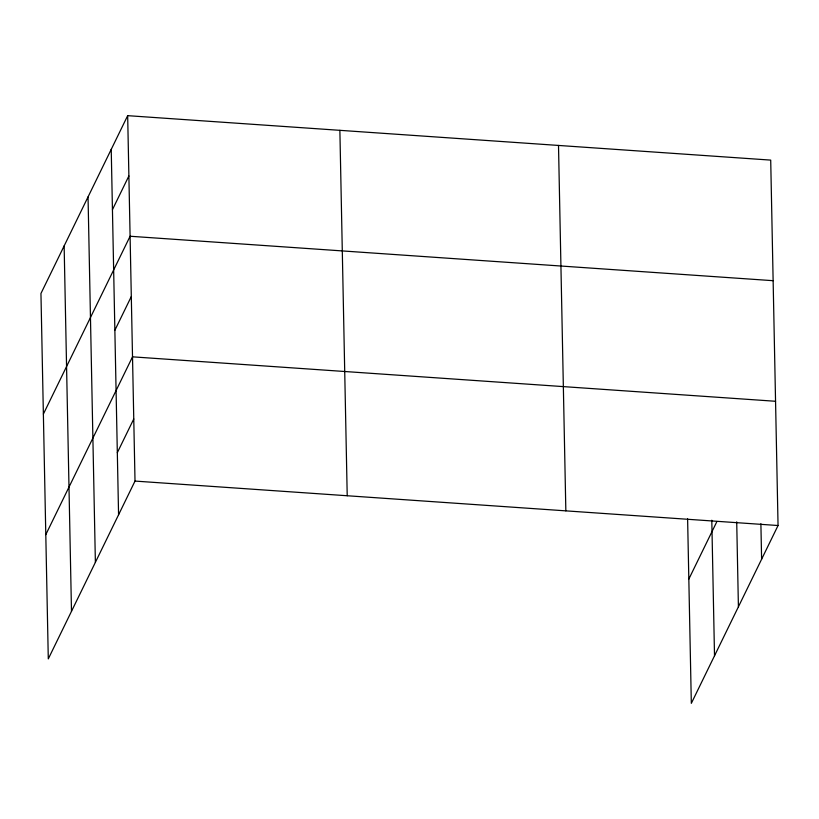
<?xml version="1.0" encoding="UTF-8"?>
<svg xmlns="http://www.w3.org/2000/svg" width="819" height="819" viewBox="0 0 819 819"><rect width="100%" height="100%" fill="white"/><g stroke="black" fill="none" stroke-linecap="round" stroke-linejoin="round"><path stroke-width="1.23" d="M127.672 115.663L40.95 293.478L48.29 658.896L135.012 481.081L127.672 115.663L770.71 160.104L778.05 525.522L691.328 703.337L687.612 518.806M112.438 209.674L128.89 175.962M43.376 414.066L130.098 236.251L773.136 280.692M114.865 330.262L131.306 296.539M45.792 534.653L132.524 356.838L775.552 401.279M117.322 452.672L133.773 418.959M688.83 579.094L716.912 521.519M135.012 481.081L778.05 525.522M760.892 523.74L761.609 559.234M736.711 521.846L738.41 606.787M711.793 520.239L714.516 655.784M558.507 145.444L565.847 510.851M339.875 130.334L347.215 495.741M111.23 149.375L118.571 514.793M88.042 196.929L95.383 562.346M64.138 245.925L71.488 611.343"/></g></svg>
